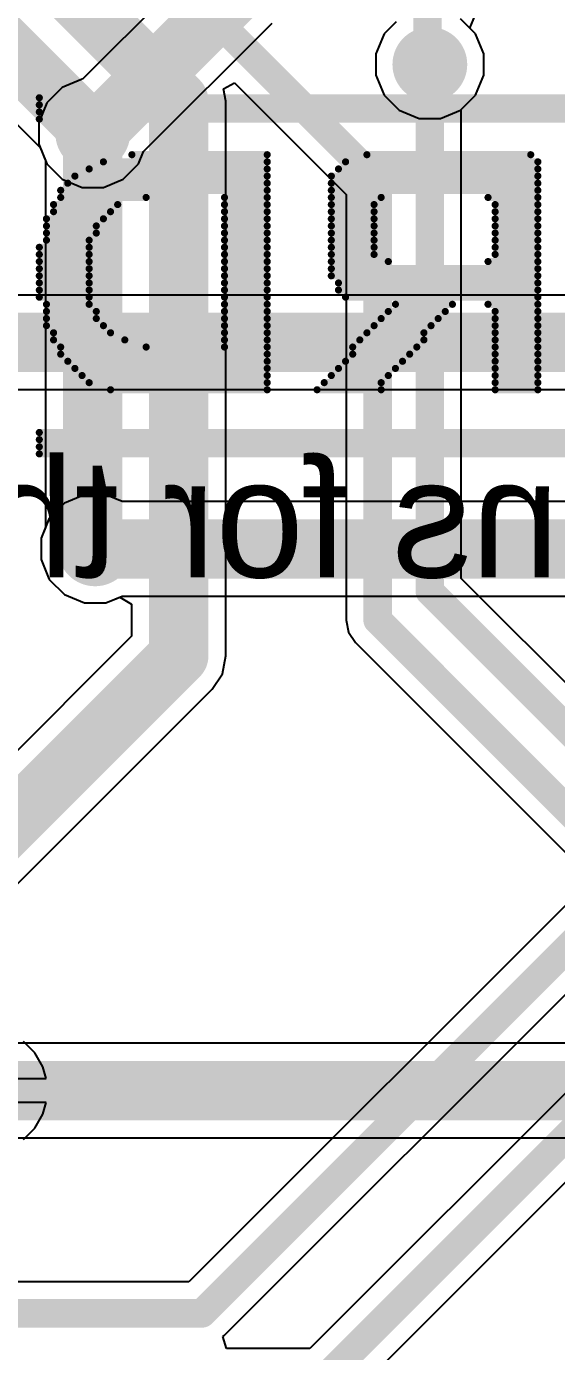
# Model space of a CAD drawing. Header units: millimetres. Extents: x -0.34 to 3.69, y -0.26 to 2.67.
# Drawn here: x 0.602 to 0.825, y 0.975 to 1.533 of the extents above; entities that cross this region are included whole.
import ezdxf

# ---------------------------------------------------------------- set-up
doc = ezdxf.new("R2010")
doc.units = ezdxf.units.MM
doc.header["$MEASUREMENT"] = 0
for name, color, linetype in [('BottomLayer', 5, 'Continuous'), ('BottomOverlay', 54, 'Continuous'), ('TopLayer', 1, 'Continuous'), ('ViaHoleLayer', 16, 'Continuous')]:
    doc.layers.add(name, color=color, linetype=linetype)
doc.styles.add('Agency FB', font='', dxfattribs={"height": 0.2})
doc.styles.get('Agency FB').set_extended_font_data('Agency FB')

msp = doc.modelspace()

# ---------------------------------------------------------------- hatches: boundary and pattern name
at = {"layer": 'BottomLayer'}
h = msp.add_hatch(color=5, dxfattribs=at)
edge = h.paths.add_edge_path()
edge.add_arc((0.772, 1.517), 0.01575, 0, 360)
h = msp.add_hatch(color=5, dxfattribs=at)
edge = h.paths.add_edge_path()
edge.add_arc((0.63, 1.488), 0.01575, 0, 360)
h = msp.add_hatch(color=5, dxfattribs=at)
edge = h.paths.add_edge_path()
edge.add_arc((0.631, 1.313), 0.01575, 0, 360)
at = {"layer": 'TopLayer'}
h = msp.add_hatch(color=1, dxfattribs=at)
edge = h.paths.add_edge_path()
edge.add_arc((0.772, 1.517), 0.01575, 0, 360)
h = msp.add_hatch(color=1, dxfattribs=at)
edge = h.paths.add_edge_path()
edge.add_arc((0.63, 1.488), 0.01575, 0, 360)
h = msp.add_hatch(color=1, dxfattribs=at)
edge = h.paths.add_edge_path()
edge.add_arc((0.631, 1.313), 0.01575, 0, 360)
at = {"layer": 'ViaHoleLayer'}
h = msp.add_hatch(color=16, dxfattribs=at)
edge = h.paths.add_edge_path()
edge.add_arc((0.772, 1.517), 0.00984, 0, 360)
h = msp.add_hatch(color=16, dxfattribs=at)
edge = h.paths.add_edge_path()
edge.add_arc((0.63, 1.488), 0.00984, 0, 360)
h = msp.add_hatch(color=16, dxfattribs=at)
edge = h.paths.add_edge_path()
edge.add_arc((0.631, 1.313), 0.00984, 0, 360)

# ---------------------------------------------------------------- linework, layer by layer
at = {"layer": 'BottomLayer'}
for p, q in [((0.67344, 1.55856), (0.62563, 1.51075)), ((0.75775, 1.53492), (0.75272, 1.52989)), ((0.79128, 1.52989), (0.78489, 1.53628)), ((0.65144, 1.48033), (0.70555, 1.53443)), ((0.75272, 1.52989), (0.74925, 1.52152)), ((0.79475, 1.52152), (0.79128, 1.52989)), ((0.74925, 1.52152), (0.74925, 1.51248)), ((0.79475, 1.51248), (0.79475, 1.52152)), ((0.74925, 1.51248), (0.75272, 1.50411)), ((0.79128, 1.50411), (0.79475, 1.51248)), ((0.61711, 1.50728), (0.61072, 1.50089)), ((0.62548, 1.51075), (0.61711, 1.50728)), ((0.62563, 1.51075), (0.62548, 1.51075)), ((0.75272, 1.50411), (0.75911, 1.49772)), ((0.78489, 1.49772), (0.79128, 1.50411)), ((0.61072, 1.50089), (0.60725, 1.49252)), ((0.75911, 1.49772), (0.76748, 1.49425)), ((0.77652, 1.49425), (0.78489, 1.49772)), ((0.60725, 1.49252), (0.60725, 1.48348)), ((0.76748, 1.49425), (0.77652, 1.49425)), ((0.60725, 1.48348), (0.61072, 1.47511)), ((0.64928, 1.47511), (0.65144, 1.48033)), ((0.61072, 1.47511), (0.61711, 1.46872)), ((0.64289, 1.46872), (0.64928, 1.47511)), ((0.61711, 1.46872), (0.62548, 1.46525)), ((0.63452, 1.46525), (0.64289, 1.46872)), ((0.62548, 1.46525), (0.63452, 1.46525)), ((1.05125, 1.41988), (0.28124, 1.41988)), ((0.273, 1.38012), (1.04302, 1.38012)), ((0.62648, 1.33575), (0.61811, 1.33228)), ((0.63552, 1.33575), (0.62648, 1.33575)), ((0.64244, 1.33288), (0.63552, 1.33575)), ((0.61811, 1.33228), (0.61172, 1.32589)), ((1.08372, 1.33288), (0.64244, 1.33288)), ((0.61172, 1.32589), (0.60825, 1.31752)), ((0.60825, 1.31752), (0.60825, 1.30848)), ((0.60825, 1.30848), (0.61172, 1.30011)), ((0.61172, 1.30011), (0.61811, 1.29372)), ((0.61811, 1.29372), (0.62648, 1.29025)), ((0.62648, 1.29025), (0.63552, 1.29025)), ((0.63552, 1.29025), (0.64244, 1.29312)), ((0.64244, 1.29312), (0.93888, 1.29312)), ((0.93325, 1.267), (0.67051, 1.00425)), ((0.68537, 0.98163), (0.952, 1.24825)), ((0.97925, 1.234), (0.72151, 0.97625)), ((0.73637, 0.95363), (0.998, 1.21525)), ((0.60565, 1.10068), (0.60086, 1.10547)), ((0.60904, 1.09481), (0.60565, 1.10068)), ((0.61037, 1.08987), (0.60904, 1.09481)), ((0.59005, 1.08987), (0.61037, 1.08987)), ((0.61037, 1.07987), (0.59005, 1.07987)), ((0.60904, 1.07493), (0.61037, 1.07987)), ((0.60565, 1.06906), (0.60904, 1.07493)), ((0.60086, 1.06427), (0.60565, 1.06906)), ((0.67051, 1.00425), (0.23792, 1.00425)), ((0.68481, 0.98125), (0.68537, 0.98163)), ((0.68633, 0.97625), (0.68481, 0.98125)), ((0.72151, 0.97625), (0.68633, 0.97625))]:
    msp.add_line(p, q, dxfattribs=at)
for points, const_width in [([(0.771, 1.518), (0.771, 1.675)], 0.012), ([(0.631, 1.488), (0.70018, 1.55718)], 0.025), ([(0.771, 1.518), (0.772, 1.517)], 0.012), ([(0.63, 1.488), (0.631, 1.488)], 0.025), ([(0.273, 1.4), (1.05125, 1.4)], 0.025), ([(0.631, 1.313), (1.0906, 1.313)], 0.025), ([(0.676, 0.991), (0.956, 1.271)], 0.012), ([(0.727, 0.963), (1.002, 1.238)], 0.012), ([(0.219, 0.991), (0.676, 0.991)], 0.012)]:
    msp.add_lwpolyline(points, dxfattribs=dict(at, const_width=const_width))
for points, const_width in [([(0.768, 1.518, 1), (0.774, 1.518, 1)], 0.006), ([(0.768, 1.518, 1), (0.774, 1.518, 1)], 0.006), ([(0.769, 1.517, 1), (0.775, 1.517, 1)], 0.006), ([(0.62375, 1.488, 1), (0.63625, 1.488, 1)], 0.0125), ([(0.62475, 1.488, 1), (0.63725, 1.488, 1)], 0.0125), ([(0.62475, 1.488, 1), (0.63725, 1.488, 1)], 0.0125), ([(0.62475, 1.313, 1), (0.63725, 1.313, 1)], 0.0125), ([(0.673, 0.991, 1), (0.679, 0.991, 1)], 0.006), ([(0.673, 0.991, 1), (0.679, 0.991, 1)], 0.006)]:
    msp.add_lwpolyline(points, format="xyb", close=True, dxfattribs=dict(at, const_width=const_width))
at = {"layer": 'BottomOverlay', "const_width": 0.003}
for points in [[(0.6075, 1.503), (1.2135, 1.503)], [(0.6075, 1.5), (1.2105, 1.5)], [(0.6075, 1.497), (1.2105, 1.497)], [(0.6075, 1.494), (1.2075, 1.494)], [(0.6465, 1.479), (0.7035, 1.479)], [(0.7455, 1.479), (0.8145, 1.479)], [(0.6285, 1.473), (0.7035, 1.473)], [(0.6345, 1.476), (0.7035, 1.476)], [(0.7335, 1.473), (0.8175, 1.473)], [(0.7365, 1.476), (0.8175, 1.476)], [(0.6195, 1.467), (0.7035, 1.467)], [(0.6225, 1.47), (0.7035, 1.47)], [(0.7305, 1.47), (0.8175, 1.47)], [(0.7305, 1.467), (0.8175, 1.467)], [(0.6165, 1.464), (0.7035, 1.464)], [(0.6165, 1.461), (0.6525, 1.461)], [(0.6855, 1.461), (0.7035, 1.461)], [(0.7305, 1.464), (0.8175, 1.464)], [(0.7305, 1.461), (0.7515, 1.461)], [(0.7965, 1.461), (0.8175, 1.461)], [(0.6135, 1.458), (0.6405, 1.458)], [(0.6135, 1.455), (0.6375, 1.455)], [(0.6855, 1.458), (0.7035, 1.458)], [(0.6855, 1.455), (0.7035, 1.455)], [(0.7305, 1.458), (0.7485, 1.458)], [(0.7305, 1.455), (0.7485, 1.455)], [(0.7995, 1.458), (0.8175, 1.458)], [(0.7995, 1.455), (0.8175, 1.455)], [(0.6105, 1.452), (0.6345, 1.452)], [(0.6855, 1.452), (0.7035, 1.452)], [(0.7305, 1.452), (0.7485, 1.452)], [(0.7995, 1.452), (0.8175, 1.452)], [(0.6105, 1.449), (0.6315, 1.449)], [(0.6105, 1.446), (0.6315, 1.446)], [(0.6855, 1.449), (0.7035, 1.449)], [(0.6855, 1.446), (0.7035, 1.446)], [(0.7305, 1.449), (0.7485, 1.449)], [(0.7305, 1.446), (0.7485, 1.446)], [(0.7995, 1.449), (0.8175, 1.449)], [(0.7995, 1.446), (0.8175, 1.446)], [(0.6075, 1.44), (0.6285, 1.44)], [(0.6105, 1.443), (0.6285, 1.443)], [(0.6855, 1.443), (0.7035, 1.443)], [(0.6855, 1.44), (0.7035, 1.44)], [(0.7305, 1.443), (0.7485, 1.443)], [(0.7305, 1.44), (0.7485, 1.44)], [(0.7995, 1.443), (0.8175, 1.443)], [(0.7995, 1.44), (0.8175, 1.44)], [(0.6075, 1.437), (0.6285, 1.437)], [(0.6075, 1.434), (0.6285, 1.434)], [(0.6855, 1.437), (0.7035, 1.437)], [(0.6855, 1.434), (0.7035, 1.434)], [(0.7305, 1.437), (0.7485, 1.437)], [(0.7305, 1.434), (0.7545, 1.434)], [(0.7965, 1.434), (0.8175, 1.434)], [(0.7995, 1.437), (0.8175, 1.437)], [(0.6075, 1.431), (0.6285, 1.431)], [(0.6075, 1.428), (0.6285, 1.428)], [(0.6855, 1.431), (0.7035, 1.431)], [(0.6855, 1.428), (0.7035, 1.428)], [(0.7305, 1.431), (0.8175, 1.431)], [(0.7305, 1.428), (0.8175, 1.428)], [(0.6075, 1.425), (0.6285, 1.425)], [(0.6075, 1.422), (0.6285, 1.422)], [(0.6855, 1.425), (0.7035, 1.425)], [(0.6855, 1.422), (0.7035, 1.422)], [(0.7335, 1.425), (0.8175, 1.425)], [(0.7335, 1.422), (0.8175, 1.422)], [(0.6075, 1.419), (0.6285, 1.419)], [(0.6105, 1.416), (0.6285, 1.416)], [(0.6855, 1.419), (0.7035, 1.419)], [(0.6855, 1.416), (0.7035, 1.416)], [(0.7365, 1.419), (0.8175, 1.419)], [(0.7575, 1.416), (0.7815, 1.416)], [(0.7965, 1.416), (0.8175, 1.416)], [(0.6105, 1.413), (0.6315, 1.413)], [(0.6855, 1.413), (0.7035, 1.413)], [(0.7545, 1.413), (0.7785, 1.413)], [(0.7995, 1.413), (0.8175, 1.413)], [(0.6105, 1.41), (0.6315, 1.41)], [(0.6105, 1.407), (0.6345, 1.407)], [(0.6855, 1.41), (0.7035, 1.41)], [(0.6855, 1.407), (0.7035, 1.407)], [(0.7485, 1.407), (0.7725, 1.407)], [(0.7515, 1.41), (0.7755, 1.41)], [(0.7995, 1.41), (0.8175, 1.41)], [(0.7995, 1.407), (0.8175, 1.407)], [(0.6135, 1.404), (0.6375, 1.404)], [(0.6135, 1.401), (0.6435, 1.401)], [(0.6855, 1.404), (0.7035, 1.404)], [(0.6855, 1.401), (0.7035, 1.401)], [(0.7425, 1.401), (0.7695, 1.401)], [(0.7455, 1.404), (0.7695, 1.404)], [(0.7995, 1.404), (0.8175, 1.404)], [(0.7995, 1.401), (0.8175, 1.401)], [(0.6165, 1.398), (0.6525, 1.398)], [(0.6165, 1.395), (0.7035, 1.395)], [(0.6855, 1.398), (0.7035, 1.398)], [(0.7395, 1.398), (0.7665, 1.398)], [(0.7395, 1.395), (0.7635, 1.395)], [(0.7995, 1.398), (0.8175, 1.398)], [(0.7995, 1.395), (0.8175, 1.395)], [(0.6195, 1.392), (0.7035, 1.392)], [(0.6225, 1.389), (0.7035, 1.389)], [(0.7335, 1.389), (0.7575, 1.389)], [(0.7365, 1.392), (0.7605, 1.392)], [(0.7995, 1.392), (0.8175, 1.392)], [(0.7995, 1.389), (0.8175, 1.389)], [(0.6255, 1.386), (0.7035, 1.386)], [(0.6285, 1.383), (0.7035, 1.383)], [(0.7275, 1.383), (0.7515, 1.383)], [(0.7305, 1.386), (0.7545, 1.386)], [(0.7995, 1.386), (0.8175, 1.386)], [(0.7995, 1.383), (0.8175, 1.383)], [(0.6375, 1.38), (0.7035, 1.38)], [(0.7245, 1.38), (0.7515, 1.38)], [(0.7995, 1.38), (0.8175, 1.38)], [(0.6075, 1.362), (1.2495, 1.362)], [(0.6075, 1.359), (1.2555, 1.359)], [(0.6075, 1.356), (1.2585, 1.356)], [(0.6075, 1.353), (1.2645, 1.353)]]:
    msp.add_lwpolyline(points, dxfattribs=at)
at = {"layer": 'BottomOverlay', "const_width": 0.0015}
for points in [[(0.60675, 1.503, 1), (0.60825, 1.503, 1)], [(0.60675, 1.5, 1), (0.60825, 1.5, 1)], [(0.60675, 1.497, 1), (0.60825, 1.497, 1)], [(0.60675, 1.494, 1), (0.60825, 1.494, 1)], [(0.64575, 1.479, 1), (0.64725, 1.479, 1)], [(0.70275, 1.479, 1), (0.70425, 1.479, 1)], [(0.74475, 1.479, 1), (0.74625, 1.479, 1)], [(0.81375, 1.479, 1), (0.81525, 1.479, 1)], [(0.62775, 1.473, 1), (0.62925, 1.473, 1)], [(0.63375, 1.476, 1), (0.63525, 1.476, 1)], [(0.70275, 1.476, 1), (0.70425, 1.476, 1)], [(0.70275, 1.473, 1), (0.70425, 1.473, 1)], [(0.73275, 1.473, 1), (0.73425, 1.473, 1)], [(0.73575, 1.476, 1), (0.73725, 1.476, 1)], [(0.81675, 1.476, 1), (0.81825, 1.476, 1)], [(0.81675, 1.473, 1), (0.81825, 1.473, 1)], [(0.61875, 1.467, 1), (0.62025, 1.467, 1)], [(0.62175, 1.47, 1), (0.62325, 1.47, 1)], [(0.70275, 1.47, 1), (0.70425, 1.47, 1)], [(0.70275, 1.467, 1), (0.70425, 1.467, 1)], [(0.72975, 1.47, 1), (0.73125, 1.47, 1)], [(0.72975, 1.467, 1), (0.73125, 1.467, 1)], [(0.81675, 1.47, 1), (0.81825, 1.47, 1)], [(0.81675, 1.467, 1), (0.81825, 1.467, 1)], [(0.61575, 1.464, 1), (0.61725, 1.464, 1)], [(0.61575, 1.461, 1), (0.61725, 1.461, 1)], [(0.65175, 1.461, 1), (0.65325, 1.461, 1)], [(0.68475, 1.461, 1), (0.68625, 1.461, 1)], [(0.70275, 1.464, 1), (0.70425, 1.464, 1)], [(0.70275, 1.461, 1), (0.70425, 1.461, 1)], [(0.72975, 1.464, 1), (0.73125, 1.464, 1)], [(0.72975, 1.461, 1), (0.73125, 1.461, 1)], [(0.75075, 1.461, 1), (0.75225, 1.461, 1)], [(0.79575, 1.461, 1), (0.79725, 1.461, 1)], [(0.81675, 1.464, 1), (0.81825, 1.464, 1)], [(0.81675, 1.461, 1), (0.81825, 1.461, 1)], [(0.61275, 1.458, 1), (0.61425, 1.458, 1)], [(0.61275, 1.455, 1), (0.61425, 1.455, 1)], [(0.63675, 1.455, 1), (0.63825, 1.455, 1)], [(0.63975, 1.458, 1), (0.64125, 1.458, 1)], [(0.68475, 1.458, 1), (0.68625, 1.458, 1)], [(0.68475, 1.455, 1), (0.68625, 1.455, 1)], [(0.70275, 1.458, 1), (0.70425, 1.458, 1)], [(0.70275, 1.455, 1), (0.70425, 1.455, 1)], [(0.72975, 1.458, 1), (0.73125, 1.458, 1)], [(0.72975, 1.455, 1), (0.73125, 1.455, 1)], [(0.74775, 1.458, 1), (0.74925, 1.458, 1)], [(0.74775, 1.455, 1), (0.74925, 1.455, 1)], [(0.79875, 1.458, 1), (0.80025, 1.458, 1)], [(0.79875, 1.455, 1), (0.80025, 1.455, 1)], [(0.81675, 1.458, 1), (0.81825, 1.458, 1)], [(0.81675, 1.455, 1), (0.81825, 1.455, 1)], [(0.60975, 1.452, 1), (0.61125, 1.452, 1)], [(0.63375, 1.452, 1), (0.63525, 1.452, 1)], [(0.68475, 1.452, 1), (0.68625, 1.452, 1)], [(0.70275, 1.452, 1), (0.70425, 1.452, 1)], [(0.72975, 1.452, 1), (0.73125, 1.452, 1)], [(0.74775, 1.452, 1), (0.74925, 1.452, 1)], [(0.79875, 1.452, 1), (0.80025, 1.452, 1)], [(0.81675, 1.452, 1), (0.81825, 1.452, 1)], [(0.60975, 1.449, 1), (0.61125, 1.449, 1)], [(0.60975, 1.446, 1), (0.61125, 1.446, 1)], [(0.63075, 1.449, 1), (0.63225, 1.449, 1)], [(0.63075, 1.446, 1), (0.63225, 1.446, 1)], [(0.68475, 1.449, 1), (0.68625, 1.449, 1)], [(0.68475, 1.446, 1), (0.68625, 1.446, 1)], [(0.70275, 1.449, 1), (0.70425, 1.449, 1)], [(0.70275, 1.446, 1), (0.70425, 1.446, 1)], [(0.72975, 1.449, 1), (0.73125, 1.449, 1)], [(0.72975, 1.446, 1), (0.73125, 1.446, 1)], [(0.74775, 1.449, 1), (0.74925, 1.449, 1)], [(0.74775, 1.446, 1), (0.74925, 1.446, 1)], [(0.79875, 1.449, 1), (0.80025, 1.449, 1)], [(0.79875, 1.446, 1), (0.80025, 1.446, 1)], [(0.81675, 1.449, 1), (0.81825, 1.449, 1)], [(0.81675, 1.446, 1), (0.81825, 1.446, 1)], [(0.60675, 1.44, 1), (0.60825, 1.44, 1)], [(0.60975, 1.443, 1), (0.61125, 1.443, 1)], [(0.62775, 1.443, 1), (0.62925, 1.443, 1)], [(0.62775, 1.44, 1), (0.62925, 1.44, 1)], [(0.68475, 1.443, 1), (0.68625, 1.443, 1)], [(0.68475, 1.44, 1), (0.68625, 1.44, 1)], [(0.70275, 1.443, 1), (0.70425, 1.443, 1)], [(0.70275, 1.44, 1), (0.70425, 1.44, 1)], [(0.72975, 1.443, 1), (0.73125, 1.443, 1)], [(0.72975, 1.44, 1), (0.73125, 1.44, 1)], [(0.74775, 1.443, 1), (0.74925, 1.443, 1)], [(0.74775, 1.44, 1), (0.74925, 1.44, 1)], [(0.79875, 1.443, 1), (0.80025, 1.443, 1)], [(0.79875, 1.44, 1), (0.80025, 1.44, 1)], [(0.81675, 1.443, 1), (0.81825, 1.443, 1)], [(0.81675, 1.44, 1), (0.81825, 1.44, 1)], [(0.60675, 1.437, 1), (0.60825, 1.437, 1)], [(0.60675, 1.434, 1), (0.60825, 1.434, 1)], [(0.62775, 1.437, 1), (0.62925, 1.437, 1)], [(0.62775, 1.434, 1), (0.62925, 1.434, 1)], [(0.68475, 1.437, 1), (0.68625, 1.437, 1)], [(0.68475, 1.434, 1), (0.68625, 1.434, 1)], [(0.70275, 1.437, 1), (0.70425, 1.437, 1)], [(0.70275, 1.434, 1), (0.70425, 1.434, 1)], [(0.72975, 1.437, 1), (0.73125, 1.437, 1)], [(0.72975, 1.434, 1), (0.73125, 1.434, 1)], [(0.74775, 1.437, 1), (0.74925, 1.437, 1)], [(0.75375, 1.434, 1), (0.75525, 1.434, 1)], [(0.79575, 1.434, 1), (0.79725, 1.434, 1)], [(0.79875, 1.437, 1), (0.80025, 1.437, 1)], [(0.81675, 1.437, 1), (0.81825, 1.437, 1)], [(0.81675, 1.434, 1), (0.81825, 1.434, 1)], [(0.60675, 1.431, 1), (0.60825, 1.431, 1)], [(0.60675, 1.428, 1), (0.60825, 1.428, 1)], [(0.62775, 1.431, 1), (0.62925, 1.431, 1)], [(0.62775, 1.428, 1), (0.62925, 1.428, 1)], [(0.68475, 1.431, 1), (0.68625, 1.431, 1)], [(0.68475, 1.428, 1), (0.68625, 1.428, 1)], [(0.70275, 1.431, 1), (0.70425, 1.431, 1)], [(0.70275, 1.428, 1), (0.70425, 1.428, 1)], [(0.72975, 1.431, 1), (0.73125, 1.431, 1)], [(0.72975, 1.428, 1), (0.73125, 1.428, 1)], [(0.81675, 1.431, 1), (0.81825, 1.431, 1)], [(0.81675, 1.428, 1), (0.81825, 1.428, 1)], [(0.60675, 1.425, 1), (0.60825, 1.425, 1)], [(0.60675, 1.422, 1), (0.60825, 1.422, 1)], [(0.62775, 1.425, 1), (0.62925, 1.425, 1)], [(0.62775, 1.422, 1), (0.62925, 1.422, 1)], [(0.68475, 1.425, 1), (0.68625, 1.425, 1)], [(0.68475, 1.422, 1), (0.68625, 1.422, 1)], [(0.70275, 1.425, 1), (0.70425, 1.425, 1)], [(0.70275, 1.422, 1), (0.70425, 1.422, 1)], [(0.73275, 1.425, 1), (0.73425, 1.425, 1)], [(0.73275, 1.422, 1), (0.73425, 1.422, 1)], [(0.81675, 1.425, 1), (0.81825, 1.425, 1)], [(0.81675, 1.422, 1), (0.81825, 1.422, 1)], [(0.60675, 1.419, 1), (0.60825, 1.419, 1)], [(0.60975, 1.416, 1), (0.61125, 1.416, 1)], [(0.62775, 1.419, 1), (0.62925, 1.419, 1)], [(0.62775, 1.416, 1), (0.62925, 1.416, 1)], [(0.68475, 1.419, 1), (0.68625, 1.419, 1)], [(0.68475, 1.416, 1), (0.68625, 1.416, 1)], [(0.70275, 1.419, 1), (0.70425, 1.419, 1)], [(0.70275, 1.416, 1), (0.70425, 1.416, 1)], [(0.73575, 1.419, 1), (0.73725, 1.419, 1)], [(0.75675, 1.416, 1), (0.75825, 1.416, 1)], [(0.78075, 1.416, 1), (0.78225, 1.416, 1)], [(0.79575, 1.416, 1), (0.79725, 1.416, 1)], [(0.81675, 1.419, 1), (0.81825, 1.419, 1)], [(0.81675, 1.416, 1), (0.81825, 1.416, 1)], [(0.60975, 1.413, 1), (0.61125, 1.413, 1)], [(0.63075, 1.413, 1), (0.63225, 1.413, 1)], [(0.68475, 1.413, 1), (0.68625, 1.413, 1)], [(0.70275, 1.413, 1), (0.70425, 1.413, 1)], [(0.75375, 1.413, 1), (0.75525, 1.413, 1)], [(0.77775, 1.413, 1), (0.77925, 1.413, 1)], [(0.79875, 1.413, 1), (0.80025, 1.413, 1)], [(0.81675, 1.413, 1), (0.81825, 1.413, 1)], [(0.60975, 1.41, 1), (0.61125, 1.41, 1)], [(0.60975, 1.407, 1), (0.61125, 1.407, 1)], [(0.63075, 1.41, 1), (0.63225, 1.41, 1)], [(0.63375, 1.407, 1), (0.63525, 1.407, 1)], [(0.68475, 1.41, 1), (0.68625, 1.41, 1)], [(0.68475, 1.407, 1), (0.68625, 1.407, 1)], [(0.70275, 1.41, 1), (0.70425, 1.41, 1)], [(0.70275, 1.407, 1), (0.70425, 1.407, 1)], [(0.74775, 1.407, 1), (0.74925, 1.407, 1)], [(0.75075, 1.41, 1), (0.75225, 1.41, 1)], [(0.77175, 1.407, 1), (0.77325, 1.407, 1)], [(0.77475, 1.41, 1), (0.77625, 1.41, 1)], [(0.79875, 1.41, 1), (0.80025, 1.41, 1)], [(0.79875, 1.407, 1), (0.80025, 1.407, 1)], [(0.81675, 1.41, 1), (0.81825, 1.41, 1)], [(0.81675, 1.407, 1), (0.81825, 1.407, 1)], [(0.61275, 1.404, 1), (0.61425, 1.404, 1)], [(0.61275, 1.401, 1), (0.61425, 1.401, 1)], [(0.63675, 1.404, 1), (0.63825, 1.404, 1)], [(0.64275, 1.401, 1), (0.64425, 1.401, 1)], [(0.68475, 1.404, 1), (0.68625, 1.404, 1)], [(0.68475, 1.401, 1), (0.68625, 1.401, 1)], [(0.70275, 1.404, 1), (0.70425, 1.404, 1)], [(0.70275, 1.401, 1), (0.70425, 1.401, 1)], [(0.74175, 1.401, 1), (0.74325, 1.401, 1)], [(0.74475, 1.404, 1), (0.74625, 1.404, 1)], [(0.76875, 1.404, 1), (0.77025, 1.404, 1)], [(0.76875, 1.401, 1), (0.77025, 1.401, 1)], [(0.79875, 1.404, 1), (0.80025, 1.404, 1)], [(0.79875, 1.401, 1), (0.80025, 1.401, 1)], [(0.81675, 1.404, 1), (0.81825, 1.404, 1)], [(0.81675, 1.401, 1), (0.81825, 1.401, 1)], [(0.61575, 1.398, 1), (0.61725, 1.398, 1)], [(0.61575, 1.395, 1), (0.61725, 1.395, 1)], [(0.65175, 1.398, 1), (0.65325, 1.398, 1)], [(0.68475, 1.398, 1), (0.68625, 1.398, 1)], [(0.70275, 1.398, 1), (0.70425, 1.398, 1)], [(0.70275, 1.395, 1), (0.70425, 1.395, 1)], [(0.73875, 1.398, 1), (0.74025, 1.398, 1)], [(0.73875, 1.395, 1), (0.74025, 1.395, 1)], [(0.76275, 1.395, 1), (0.76425, 1.395, 1)], [(0.76575, 1.398, 1), (0.76725, 1.398, 1)], [(0.79875, 1.398, 1), (0.80025, 1.398, 1)], [(0.79875, 1.395, 1), (0.80025, 1.395, 1)], [(0.81675, 1.398, 1), (0.81825, 1.398, 1)], [(0.81675, 1.395, 1), (0.81825, 1.395, 1)], [(0.61875, 1.392, 1), (0.62025, 1.392, 1)], [(0.62175, 1.389, 1), (0.62325, 1.389, 1)], [(0.70275, 1.392, 1), (0.70425, 1.392, 1)], [(0.70275, 1.389, 1), (0.70425, 1.389, 1)], [(0.73275, 1.389, 1), (0.73425, 1.389, 1)], [(0.73575, 1.392, 1), (0.73725, 1.392, 1)], [(0.75675, 1.389, 1), (0.75825, 1.389, 1)], [(0.75975, 1.392, 1), (0.76125, 1.392, 1)], [(0.79875, 1.392, 1), (0.80025, 1.392, 1)], [(0.79875, 1.389, 1), (0.80025, 1.389, 1)], [(0.81675, 1.392, 1), (0.81825, 1.392, 1)], [(0.81675, 1.389, 1), (0.81825, 1.389, 1)], [(0.62475, 1.386, 1), (0.62625, 1.386, 1)], [(0.62775, 1.383, 1), (0.62925, 1.383, 1)], [(0.70275, 1.386, 1), (0.70425, 1.386, 1)], [(0.70275, 1.383, 1), (0.70425, 1.383, 1)], [(0.72675, 1.383, 1), (0.72825, 1.383, 1)], [(0.72975, 1.386, 1), (0.73125, 1.386, 1)], [(0.75075, 1.383, 1), (0.75225, 1.383, 1)], [(0.75375, 1.386, 1), (0.75525, 1.386, 1)], [(0.79875, 1.386, 1), (0.80025, 1.386, 1)], [(0.79875, 1.383, 1), (0.80025, 1.383, 1)], [(0.81675, 1.386, 1), (0.81825, 1.386, 1)], [(0.81675, 1.383, 1), (0.81825, 1.383, 1)], [(0.63675, 1.38, 1), (0.63825, 1.38, 1)], [(0.70275, 1.38, 1), (0.70425, 1.38, 1)], [(0.72375, 1.38, 1), (0.72525, 1.38, 1)], [(0.75075, 1.38, 1), (0.75225, 1.38, 1)], [(0.79875, 1.38, 1), (0.80025, 1.38, 1)], [(0.81675, 1.38, 1), (0.81825, 1.38, 1)], [(0.60675, 1.362, 1), (0.60825, 1.362, 1)], [(0.60675, 1.359, 1), (0.60825, 1.359, 1)], [(0.60675, 1.356, 1), (0.60825, 1.356, 1)], [(0.60675, 1.353, 1), (0.60825, 1.353, 1)]]:
    msp.add_lwpolyline(points, format="xyb", close=True, dxfattribs=at)
at = {"layer": 'TopLayer'}
for p, q in [((0.48694, 1.60294), (0.60785, 1.48203)), ((0.78888, 1.53229), (0.79095, 1.53729)), ((0.79128, 1.52989), (0.78888, 1.53229)), ((0.79475, 1.52152), (0.79128, 1.52989)), ((0.79475, 1.51248), (0.79475, 1.52152)), ((0.79128, 1.50411), (0.79475, 1.51248)), ((0.6851, 1.50678), (0.68971, 1.50924)), ((0.68613, 1.5016), (0.6851, 1.50678)), ((0.68971, 1.50924), (0.73675, 1.46221)), ((0.68613, 1.26799), (0.68613, 1.5016)), ((0.78525, 1.49808), (0.79128, 1.50411)), ((0.78525, 1.30049), (0.78525, 1.49808)), ((0.60785, 1.48203), (0.61012, 1.47656)), ((0.61012, 1.47656), (0.61012, 1.32203)), ((0.73675, 1.46221), (0.73675, 1.283)), ((0.61012, 1.32203), (0.60825, 1.31752)), ((0.60825, 1.31752), (0.60825, 1.30848)), ((0.60825, 1.30848), (0.61172, 1.30011)), ((0.99044, 1.09531), (0.78525, 1.30049)), ((0.61172, 1.30011), (0.61811, 1.29372)), ((0.61811, 1.29372), (0.62648, 1.29025)), ((0.62648, 1.29025), (0.63552, 1.29025)), ((0.63552, 1.29025), (0.64137, 1.29267)), ((0.64137, 1.29267), (0.64637, 1.28966)), ((0.64637, 1.28966), (0.64637, 1.27623)), ((0.73675, 1.283), (0.73775, 1.27793)), ((0.73775, 1.27793), (0.74063, 1.27363)), ((0.64637, 1.27623), (0.53194, 1.1618)), ((0.74063, 1.27363), (0.90596, 1.10829)), ((0.68462, 1.26038), (0.68613, 1.26799)), ((0.68031, 1.25393), (0.68462, 1.26038)), ((0.56588, 1.13951), (0.68031, 1.25393)), ((0.89813, 1.10475), (0.5965, 1.10475)), ((0.5965, 1.06499), (0.88989, 1.06499))]:
    msp.add_line(p, q, dxfattribs=at)
for points, const_width in [([(0.501, 1.617), (0.63, 1.488)], 0.025), ([(0.56, 1.60785), (0.66625, 1.5016)], 0.025), ([(0.62335, 1.59435), (0.75, 1.4677)], 0.012), ([(0.772, 1.295), (0.772, 1.517)], 0.012), ([(0.66625, 1.26799), (0.66625, 1.5016)], 0.025), ([(0.63, 1.313), (0.63, 1.488)], 0.025), ([(0.75, 1.283), (0.75, 1.4677)], 0.012), ([(0.772, 1.295), (0.98494, 1.08206)], 0.012), ([(0.75, 1.283), (0.97063, 1.06237)], 0.012), ([(0.546, 1.14775), (0.66625, 1.26799)], 0.025), ([(0.58505, 1.08487), (0.89813, 1.08487)], 0.025)]:
    msp.add_lwpolyline(points, dxfattribs=dict(at, const_width=const_width))
for points, const_width in [([(0.769, 1.517, 1), (0.775, 1.517, 1)], 0.006), ([(0.66, 1.5016, 1), (0.6725, 1.5016, 1)], 0.0125), ([(0.66, 1.5016, 1), (0.6725, 1.5016, 1)], 0.0125), ([(0.62375, 1.488, 1), (0.63625, 1.488, 1)], 0.0125), ([(0.62375, 1.488, 1), (0.63625, 1.488, 1)], 0.0125), ([(0.747, 1.4677, 1), (0.753, 1.4677, 1)], 0.006), ([(0.747, 1.4677, 1), (0.753, 1.4677, 1)], 0.006), ([(0.62375, 1.313, 1), (0.63625, 1.313, 1)], 0.0125), ([(0.769, 1.295, 1), (0.775, 1.295, 1)], 0.006), ([(0.769, 1.295, 1), (0.775, 1.295, 1)], 0.006), ([(0.747, 1.283, 1), (0.753, 1.283, 1)], 0.006), ([(0.747, 1.283, 1), (0.753, 1.283, 1)], 0.006), ([(0.66, 1.26799, 1), (0.6725, 1.26799, 1)], 0.0125), ([(0.66, 1.26799, 1), (0.6725, 1.26799, 1)], 0.0125)]:
    msp.add_lwpolyline(points, format="xyb", close=True, dxfattribs=dict(at, const_width=const_width))

# ---------------------------------------------------------------- texts
at = {"layer": 'BottomOverlay', "style": 'Agency FB', "text_generation_flag": 2}
msp.add_text('Manufacturing Security Solutions for the Self Storage Industry', height=0.05, rotation=360, dxfattribs=at).set_placement((1.7335, 1.301))

doc.saveas('drawing.dxf')
